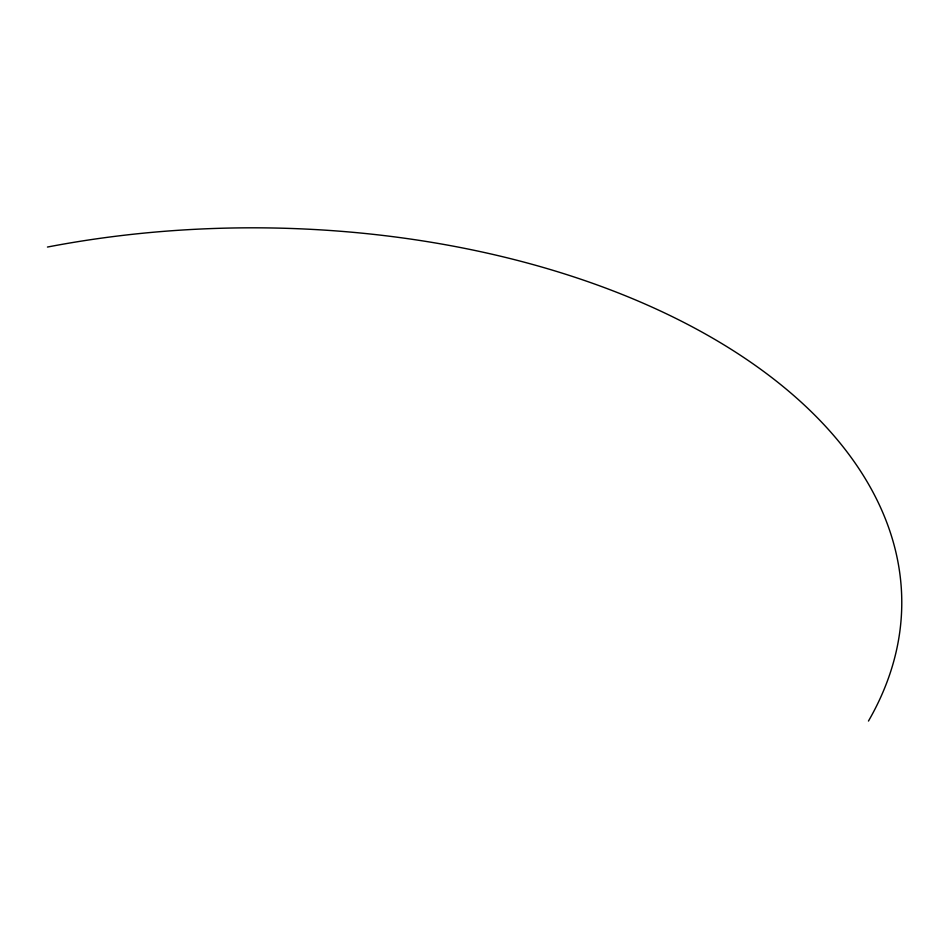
<?xml version="1.0" encoding="UTF-8"?>
<svg xmlns="http://www.w3.org/2000/svg" width="949" height="949" viewBox="0 0 949 949"><rect width="100%" height="100%" fill="white"/><g stroke="black" fill="none" stroke-linecap="round" stroke-linejoin="round"><path stroke-width="1.42" d="M47.45 247.048A649.069 374.736 0 0 1 711.667 337.571A649.069 374.736 0 0 1 868.465 721.05"/></g></svg>
